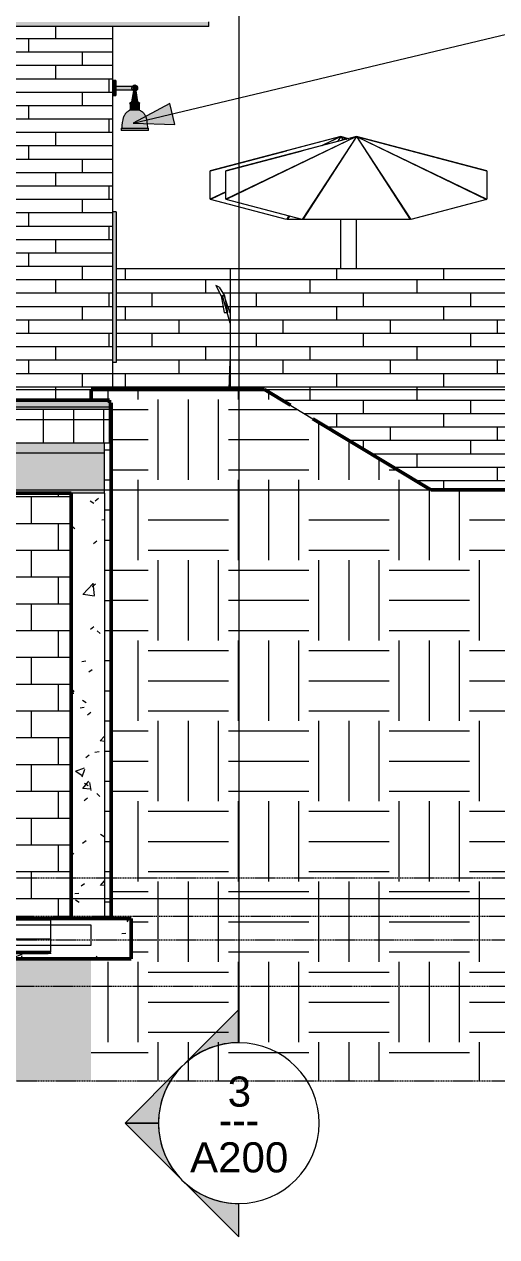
# Model space of a CAD drawing. Header units: inches. Extents: x -4178 to 1394, y -264 to 630.
# Drawn here: x 1019 to 1160.1, y -253 to 109.1 of the extents above; entities that cross this region are included whole.
import ezdxf

# ---------------------------------------------------------------- set-up
doc = ezdxf.new("R2010")
doc.units = ezdxf.units.IN
doc.header["$MEASUREMENT"] = 0
doc.linetypes.add('Aligning Line 1_8_', pattern=[0.25, 0.125, -0.125])
doc.linetypes.add('Grid Line 1_2_', pattern=[0.875, 0.5, -0.125, 0.125, -0.125])
for name, color, linetype, lineweight in [('0-4', 50, 'Continuous', 5), ('A-CLNG-1', 13, 'Continuous', 5), ('A-CLNG-2', 13, 'Continuous', 9), ('A-FLOR-2', 192, 'Continuous', 50), ('A-FLOR-3', 192, 'Continuous', 9), ('A-FLOR-LEVL-1', 51, 'Grid Line 1_2_', 9), ('A-FLOR-MCUT', 51, 'Continuous', 13), ('A-FLOR-PATT-1', 8, 'Continuous', 9), ('A-GENM', 5, 'Continuous', 9), ('A-WALL', 113, 'Continuous', 13), ('A-WALL-2', 113, 'Continuous', 9), ('A-WALL-PATT-1', 111, 'Continuous', 9), ('A-WALL-PATT-2', 8, 'Continuous', 9), ('C-BLDG-PADS-1', 90, 'Continuous', 13), ('C-TOPO', 7, 'Continuous', 9), ('C-TOPO-1', 250, 'Continuous', 50), ('E-LITE-EQPM', 33, 'Continuous', 9), ('G-ANNO-SYMB', 111, 'Aligning Line 1_8_', 9), ('G-ANNO-SYMB-1', 147, 'Aligning Line 1_8_', 9), ('G-ANNO-SYMB-2', 111, 'Continuous', 9), ('G-ANNO-TEXT', 231, 'Continuous', 9), ('G-IMPT', 8, 'Continuous', 9), ('I-FURN', 30, 'Continuous', 9), ('S-FNDN-2', 32, 'Continuous', 9), ('S-FNDN-7', 32, 'Continuous', 50)]:
    doc.layers.add(name, color=color, linetype=linetype, lineweight=lineweight)
doc.styles.add('Arial', font='arial.ttf', dxfattribs={"height": 9})
doc.styles.add('Century Gothic', font='ufonts.com_century-gothic.ttf', dxfattribs={"height": 9})
pattern_1 = [(0, (0, 0), (24, 24), [24, -24]), (0, (0, 9), (24, 24), [24, -24]), (0, (0, 18), (24, 24), [24, -24]), (90, (3, 21), (-24, 24), [24, -24]), (90, (12, 21), (-24, 24), [24, -24]), (90, (21, 21), (-24, 24), [24, -24])]
pattern_2 = [(0, (-11044.228, 0), (0, 9), []), (90, (-11044.228, 0), (-9, 6e-16), [])]
pattern_3 = [(50, (-11044.228, 0), (27.5427, -2.40992), [2.88, -31.68]), (355, (-11044.228, 0), (-5.327844, 28.884266), [2.304, -25.344]), (100.451, (-11041.933, -0.2), (22.215316, 26.47393), [2.448, -26.924]), (46.184, (-11044.23, 7.68), (40.98187, -6.35642), [4.32, -47.52]), (96.636, (-11040.813, 7.15), (35.89075, 37.40619), [3.671, -40.386]), (351.184, (-11044.23, 7.68), (35.89097, 37.40622), [3.456, -38.016]), (21, (-11040.388, 5.76), (22.921036, -15.46073), [2.88, -31.68]), (326, (-11040.388, 5.76), (9.34353, 27.84574), [2.304, -25.344]), (71.451, (-11038.478, 4.472), (32.26477, 12.38442), [2.448, -26.924]), (37.5, (-11044.228, 0), (0.466855, 12.782707), [1.267, -23.77, 1.267, -24.461, -25.44]), (37.5, (-11044.228, 0), (0.466855, 12.782707), [-50.765, 1.267, -24.173]), (7.5, (-11044.228, 0), (10.10159, 15.14509), [1.267, -13.402, 1.267, -23.194, -9.696]), (7.5, (-11044.228, 0), (10.10159, 15.14509), [-39.13, 1.267, -8.429]), (327.5, (-11052.791, 0), (20.499161, -0.86578), [1.267, -8.333, 1.267, -28.685, -39.744]), (327.5, (-11052.791, 0), (20.499161, -0.86578), [-39.552, 1.267, -38.477]), (317.5, (-11056.631, 0), (22.39478, 3.844288), [1.267, -11.213, 1.267, -18.624, -28.224]), (317.5, (-11056.631, 0), (22.39478, 3.844288), [-32.371, 1.267, -26.957])]

# ---------------------------------------------------------------- blocks, each defined once
blk = doc.blocks.new('CTR  - Topography_rvt-2-BUILDING ELEVATION - SOUTH')
at = {"layer": 'C-TOPO'}
h = blk.add_hatch(dxfattribs=at)
h.set_pattern_fill('FP_45', color=256, style=0, pattern_type=2)
h.set_pattern_definition(pattern_1)
h.paths.add_polyline_path([(12165.84, -206.52), (12266.59, -206.52), (12266.59, -30), (12184.69, -30), (12134.96, 0), (12083.19, 0), (12083.22, -3.25), (12088.69, -3.25), (12088.69, -4), (12089.19, -4), (12089.19, -158), (12095.19, -158), (12095.19, -170), (12083.19, -170), (12083.19, -206.52), (12158.09, -206.52)], flags=0)
h = blk.add_hatch(dxfattribs=at)
h.set_pattern_fill('FP_45', color=256, style=0, pattern_type=2)
h.set_pattern_definition(pattern_1)
h.paths.add_polyline_path([(12043.48, -206.52), (12083.19, -206.52), (12083.19, -170), (9895.19, -170), (9895.19, -206.52), (11964.61, -206.52)], flags=0)
at = {"layer": 'C-BLDG-PADS-1'}
for p, q in [((12083.19, -160), (9895.19, -160)), ((12083.19, -166), (12083.19, -160)), ((9895.19, -166), (12083.19, -166))]:
    blk.add_line(p, q, dxfattribs=at)
at = {"layer": 'C-TOPO'}
for p, q in [((12083.19, 0), (12086.18, 0)), ((12083.19, -3.25), (12083.19, 0)), ((12083.19, 0), (12083.19, -3.25)), ((12086.18, 0), (12101.02, 0)), ((12101.02, 0), (12134.96, 0)), ((12134.96, 0), (12149.45, -8.73)), ((12134.98, 0), (12134.96, 0)), ((12134.98, 0), (12135.86, -0.53)), ((12134.98, 0), (12149.45, -8.73)), ((12149.45, -8.73), (12184.69, -30)), ((12184.69, -30), (12240.98, -30))]:
    blk.add_line(p, q, dxfattribs=at)
at = {"layer": 'C-TOPO-1'}
for p, q in [((12083.19, 0), (12086.18, 0)), ((12083.19, -3.25), (12083.19, 0)), ((12083.19, -3.25), (12083.19, 0)), ((12086.18, 0), (12101.02, 0)), ((12101.02, 0), (12134.96, 0)), ((12134.96, 0), (12142.8, -4.72)), ((12149.45, -8.73), (12184.69, -30)), ((12184.69, -30), (12240.98, -30))]:
    blk.add_line(p, q, dxfattribs=at)
blk = doc.blocks.new('CTR - 1st Phase - Common Walls_rvt-2-BUILDING ELEVATION - SOUTH')
at = {"layer": 'A-FLOR-LEVL-1'}
for p, q in [((9659.78, 0), (12376.81, 0)), ((9659.78, -30), (12376.81, -30)), ((9659.78, -152), (12376.81, -152))]:
    blk.add_line(p, q, dxfattribs=at)
at = {"layer": 'G-ANNO-SYMB-1'}
for p, q in [((9756.48, -145.84), (12280.04, -145.84)), ((9756.48, -164.42), (12280.06, -164.42))]:
    blk.add_line(p, q, dxfattribs=at)
blk = doc.blocks.new('CTR - 1st Phase -Stairs _ Elevators_rvt-2-BUILDING ELEVATION - SOUTH')
at = {"layer": 'A-WALL-PATT-2'}
h = blk.add_hatch(dxfattribs=at)
h.set_pattern_fill('FP_65', color=256, style=0, pattern_type=2)
h.set_pattern_definition([(0, (12077.189, -152), (0, 8), []), (90, (12077.189, -152), (-8, 8), [8, -8])])
h.paths.add_polyline_path([(11964.61, -158), (12077.19, -158), (12077.19, -31), (11859.19, -31), (11859.19, -51.21), (11858.4, -52), (11855.19, -52), (11855.19, -151.75), (12063.19, -151.75), (12063.19, -152), (11845.19, -152), (11845.19, -158), (11885.75, -158)], flags=0)
at = {"layer": 'A-FLOR-LEVL-1'}
for p, q in [((9659.78, 0), (12376.81, 0)), ((9659.78, -30), (12376.81, -30)), ((9659.78, -152), (12376.81, -152))]:
    blk.add_line(p, q, dxfattribs=at)
at = {"layer": 'G-ANNO-SYMB-1'}
blk.add_line((9756.48, -206.49), (12280.06, -206.49), dxfattribs=at)
blk = doc.blocks.new('Outdoor Table01 - 02ZUTB01_dwg-2525485-BUILDING ELEVATION - SOUTH')
at = {"layer": 'G-IMPT'}
for p, q in [((12162.46, 75.5), (12123.46, 56.82)), ((12162.46, 75.5), (12123.46, 65.24)), ((12162.46, 75.5), (12123.57, 65.31)), ((12162.46, 75.5), (12123.57, 56.75)), ((12162.46, 75.5), (12146.2, 71.26)), ((12162.46, 75.5), (12146.2, 50.8)), ((12162.46, 75.5), (12146.46, 50.77)), ((12201.46, 65.24), (12162.46, 75.5)), ((12162.46, 75.5), (12201.46, 56.82)), ((12162.46, 75.5), (12178.46, 50.77)), ((12162.46, 75.5), (12178.73, 71.26)), ((12162.46, 75.5), (12201.36, 65.31)), ((12162.46, 75.5), (12201.36, 56.75)), ((12162.46, 75.5), (12178.73, 50.8)), ((12123.57, 65.31), (12146.2, 71.26)), ((12153.68, 71.29), (12153.73, 71.29)), ((12159.69, 71.29), (12159.74, 71.29)), ((12165.19, 71.29), (12165.24, 71.29)), ((12171.2, 71.29), (12171.25, 71.29)), ((12178.73, 71.26), (12201.36, 65.31)), ((12123.46, 56.82), (12123.46, 65.24)), ((12201.46, 65.24), (12201.46, 56.82)), ((12146.2, 50.8), (12123.57, 56.75)), ((12201.36, 56.75), (12178.73, 50.8)), ((12178.46, 50.77), (12146.46, 50.77)), ((12162.46, 49.5), (12162.46, 50.77)), ((12162.46, 49.5), (12162.46, 50.77)), ((12162.46, 36), (12162.46, 49.5)), ((12162.46, 36), (12162.46, 49.5)), ((12121.48, 30.5), (12120.48, 31)), ((12120.48, 31), (12122.09, 28)), ((12121.48, 30.5), (12123.09, 28)), ((12122.09, 28), (12122.96, 23)), ((12122.09, 28), (12122.46, 28)), ((12124.69, 19.84), (12122.46, 28)), ((12122.96, 28), (12122.46, 28)), ((12123.22, 27.21), (12122.96, 28)), ((12122.96, 28), (12123.09, 28)), ((12123.09, 28), (12123.96, 23)), ((12124.69, 22.73), (12123.24, 27.15)), ((12122.96, 23), (12123.83, 23)), ((12123.9, 23), (12123.96, 23)), ((12124.46, 0), (12124.69, 8.48)), ((12124.69, 0.23), (12124.46, 0))]:
    blk.add_line(p, q, dxfattribs=at)
blk = doc.blocks.new('Outdoor Table01 - Outdoor Table01-1294297-BUILDING ELEVATION - SOUTH')
blk.add_blockref('Outdoor Table01 - 02ZUTB01_dwg-2525485-BUILDING ELEVATION - SOUTH', (0, 0))
blk = doc.blocks.new('Outdoor Table01 - 02ZUTB01_dwg-V36-BUILDING ELEVATION - SOUTH')
at = {"layer": 'G-IMPT'}
for p, q in [((12157.79, 75.5), (12118.79, 65.24)), ((12157.79, 75.5), (12118.9, 65.31)), ((12157.79, 75.5), (12141.53, 71.26)), ((12152.14, 72.79), (12152.09, 72.77)), ((12152.22, 72.82), (12152.17, 72.79)), ((12157.79, 75.5), (12152.21, 72.83)), ((12157.79, 75.5), (12152.29, 72.85)), ((12157.79, 75.5), (12156.82, 74.03)), ((12157.79, 75.5), (12156.84, 74.03)), ((12160.13, 74.88), (12157.79, 75.5)), ((12157.79, 75.5), (12159.45, 74.71)), ((12157.79, 75.5), (12158.47, 74.45)), ((12157.79, 75.5), (12160.14, 74.89)), ((12157.79, 75.5), (12160.13, 74.89)), ((12157.79, 75.5), (12159.44, 74.7)), ((12157.79, 75.5), (12158.48, 74.45)), ((12118.9, 65.31), (12141.53, 71.26)), ((12118.79, 56.82), (12118.79, 65.24)), ((12123.46, 59.06), (12118.79, 56.82)), ((12123.46, 58.95), (12118.9, 56.75)), ((12196.79, 59.06), (12196.79, 58.95)), ((12141.53, 50.8), (12118.9, 56.75)), ((12142.22, 51.84), (12141.53, 50.8)), ((12142.45, 51.78), (12141.79, 50.77)), ((12146.46, 50.77), (12141.79, 50.77)), ((12157.79, 49.5), (12157.79, 50.77)), ((12157.79, 49.5), (12157.79, 50.77)), ((12178.04, 51.84), (12177.81, 51.78)), ((12157.79, 36), (12157.79, 49.5)), ((12157.79, 36), (12157.79, 49.5))]:
    blk.add_line(p, q, dxfattribs=at)
blk = doc.blocks.new('Outdoor Table01 - Outdoor Table01-V37-BUILDING ELEVATION - SOUTH')
blk.add_blockref('Outdoor Table01 - 02ZUTB01_dwg-V36-BUILDING ELEVATION - SOUTH', (0, 0))
blk = doc.blocks.new('VISA-OW2400-02-SASS - OW2400-L30K-MVOLT-V57-BUILDING ELEVATION - SOUTH')
at = {"layer": 'E-LITE-EQPM'}
for points in [[(10823.36, 90), (10823.36, 92.25), (10822.56, 92.25), (10822.56, 90)], [(10828.95, 89.22), (10829.36, 89.25), (10829.73, 89.52), (10829.81, 89.68), (10829.87, 90.22), (10829.57, 90.68), (10829.36, 90.77), (10829.23, 90.82), (10829.18, 90.79), (10829.08, 90.84), (10829.05, 90.79), (10828.94, 90.8), (10828.86, 90.8), (10828.83, 90.84), (10828.65, 90.71), (10828.64, 90.76), (10828.37, 90.46), (10828.35, 90.36), (10828.37, 90.11), (10828.39, 89.49), (10828.45, 89.4), (10828.62, 89.27), (10828.78, 89.22), (10828.82, 89.23), (10828.83, 89.22), (10828.94, 89.22)], [(10823.36, 87.75), (10823.36, 90), (10822.56, 90), (10822.56, 87.75)], [(10828.37, 90), (10828.37, 90.5), (10823.36, 90.48), (10823.36, 90), (10826.05, 90)], [(10828.34, 89.5), (10828.38, 89.52), (10828.36, 89.65), (10828.35, 90), (10823.36, 90), (10823.36, 89.5), (10826.05, 89.5)], [(10828.52, 85.93), (10829.99, 85.93), (10829.47, 89.22), (10828.62, 89.22), (10828.13, 85.93), (10828.4, 85.93)], [(10831.69, 80.85), (10832.5, 80.85), (10832.07, 81.95), (10831.35, 82.83), (10830.8, 83.21), (10830.41, 83.41), (10827.6, 83.41), (10826.67, 82.78), (10825.93, 81.77), (10825.6, 80.85), (10831.39, 80.85)], [(10829.05, 85.29), (10830.5, 85.29), (10830.5, 85.54), (10827.6, 85.54), (10827.6, 85.29), (10828.7, 85.29)], [(10830.5, 83.41), (10830.46, 83.66), (10827.6, 83.66), (10827.6, 83.41), (10830.46, 83.41)], [(10830.04, 83.72), (10830.43, 83.72), (10830.43, 85.22), (10827.66, 85.22), (10827.66, 83.72), (10829.99, 83.72)], [(10828.7, 85.22), (10830.24, 85.22), (10830.25, 85.29), (10827.79, 85.29), (10827.85, 85.22), (10828.68, 85.22)], [(10829.03, 83.66), (10830.3, 83.66), (10830.24, 83.72), (10827.85, 83.72), (10827.79, 83.66), (10828.81, 83.66)], [(10831.02, 77.98), (10832.85, 77.98), (10832.63, 79.99), (10832.5, 80.85), (10825.6, 80.85), (10825.32, 78.9), (10825.24, 77.98), (10830.98, 77.98)], [(10829.37, 77.38), (10833.1, 77.38), (10833.1, 77.98), (10824.99, 77.98), (10824.99, 77.38), (10829.05, 77.38)]]:
    blk.add_hatch(color=256, dxfattribs=at).paths.add_polyline_path(points, flags=0)
h = blk.add_hatch(color=256, dxfattribs=at)
h.paths.add_polyline_path([(10829.47, 89.22), (10829.63, 89.41), (10829.56, 89.33), (10829.49, 89.24)], flags=0)
h.paths.add_polyline_path([(10829.24, 90.84), (10829.24, 90.88), (10829.24, 90.84)], flags=0)
h = blk.add_hatch(color=256, dxfattribs=at)
h.paths.add_polyline_path([(10828.94, 85.54), (10830.3, 85.54), (10830.31, 85.63), (10830.24, 85.66), (10829.84, 85.67), (10829.77, 85.65), (10829.5, 85.69), (10829.2, 85.7), (10828.51, 85.68), (10828.32, 85.65), (10828.29, 85.68), (10828.02, 85.68), (10827.76, 85.59), (10827.8, 85.54), (10828.7, 85.54)], flags=0)
h.paths.add_polyline_path([(10827.6, 85.54), (10827.71, 85.54), (10827.69, 85.62), (10827.66, 85.6)], flags=0)
h.paths.add_polyline_path([(10830.5, 85.54), (10830.37, 85.59), (10830.4, 85.54), (10830.43, 85.54)], flags=0)
h = blk.add_hatch(color=256, dxfattribs=at)
h.paths.add_polyline_path([(10829.41, 85.7), (10829.41, 85.74), (10829.41, 85.7)], flags=0)
h.paths.add_polyline_path([(10828.86, 85.7), (10829.77, 85.74), (10829.87, 85.74), (10829.99, 85.75), (10829.96, 85.77), (10829.99, 85.83), (10829.87, 85.93), (10829.83, 85.81), (10829.81, 85.93), (10828.28, 85.93), (10828.26, 85.82), (10828.19, 85.9), (10828.1, 85.8), (10828.09, 85.74), (10828.1, 85.72), (10828.2, 85.7), (10828.81, 85.7)], flags=0)
h.paths.add_polyline_path([(10828.68, 85.7), (10828.73, 85.73), (10828.7, 85.71)], flags=0)
h.paths.add_polyline_path([(10828.09, 85.81), (10828.13, 85.93), (10828.1, 85.93)], flags=0)
for p, q in [((10823.36, 92.25), (10822.56, 92.25)), ((10822.56, 90), (10822.56, 92.25)), ((10823.36, 92.25), (10823.36, 90)), ((10822.56, 87.75), (10822.56, 90)), ((10822.56, 87.75), (10823.36, 87.75)), ((10829.12, 90.5), (10823.36, 90.5)), ((10823.36, 90), (10823.36, 87.75)), ((10823.36, 89.5), (10829.12, 89.5)), ((10828.62, 89.22), (10828.1, 85.93)), ((10829.47, 89.22), (10828.62, 89.22)), ((10829.99, 85.93), (10829.47, 89.22)), ((10827.6, 85.54), (10827.6, 85.29)), ((10830.5, 85.54), (10827.6, 85.54)), ((10827.6, 85.29), (10827.66, 85.22)), ((10830.5, 85.29), (10827.6, 85.29)), ((10827.66, 83.72), (10827.6, 83.66)), ((10827.6, 83.66), (10827.6, 83.41)), ((10830.5, 83.66), (10827.6, 83.66)), ((10830.5, 83.41), (10827.6, 83.41)), ((10827.66, 85.22), (10827.66, 83.72)), ((10830.43, 85.22), (10827.66, 85.22)), ((10830.43, 83.72), (10827.66, 83.72)), ((10830.22, 85.7), (10827.88, 85.7)), ((10827.88, 85.7), (10828.1, 85.7)), ((10829.99, 85.93), (10828.1, 85.93)), ((10829.87, 85.7), (10830.22, 85.7)), ((10830.43, 85.22), (10830.5, 85.29)), ((10830.43, 83.72), (10830.43, 85.22)), ((10830.5, 83.66), (10830.43, 83.72)), ((10830.5, 85.29), (10830.5, 85.54)), ((10830.5, 83.41), (10830.5, 83.66)), ((10824.99, 77.98), (10824.99, 77.38)), ((10824.99, 77.98), (10833.1, 77.98)), ((10833.1, 77.38), (10824.99, 77.38)), ((10833.1, 77.38), (10833.1, 77.98))]:
    blk.add_line(p, q, dxfattribs=at)
at = {"layer": 'E-LITE-EQPM', "flags": 128}
for points in [[(10828.62, 89.22), (10828.59, 89.24), (10828.56, 89.26), (10828.53, 89.29), (10828.5, 89.31), (10828.48, 89.34), (10828.45, 89.36), (10828.43, 89.39), (10828.4, 89.42), (10828.38, 89.45), (10828.36, 89.48), (10828.34, 89.51), (10828.32, 89.54), (10828.3, 89.57), (10828.28, 89.6), (10828.27, 89.64), (10828.26, 89.67), (10828.24, 89.71), (10828.23, 89.74), (10828.22, 89.78), (10828.21, 89.81), (10828.21, 89.85), (10828.2, 89.89), (10828.2, 89.92), (10828.2, 89.96), (10828.19, 90), (10828.2, 90.03), (10828.2, 90.07), (10828.2, 90.11), (10828.21, 90.14), (10828.21, 90.18), (10828.22, 90.22), (10828.23, 90.25), (10828.24, 90.29), (10828.25, 90.32), (10828.27, 90.36), (10828.28, 90.39), (10828.3, 90.42), (10828.31, 90.46), (10828.33, 90.49), (10828.35, 90.52), (10828.37, 90.55), (10828.4, 90.58), (10828.42, 90.61), (10828.44, 90.63), (10828.47, 90.66), (10828.5, 90.68), (10828.53, 90.71), (10828.55, 90.73), (10828.58, 90.75), (10828.61, 90.77), (10828.65, 90.79), (10828.68, 90.81), (10828.71, 90.83), (10828.74, 90.84), (10828.78, 90.86), (10828.81, 90.87), (10828.85, 90.88), (10828.88, 90.89), (10828.92, 90.9), (10828.96, 90.91), (10828.99, 90.91), (10829.03, 90.92), (10829.05, 90.92)], [(10829.05, 90.92), (10829.08, 90.92), (10829.12, 90.91), (10829.16, 90.91), (10829.19, 90.9), (10829.23, 90.89), (10829.26, 90.88), (10829.3, 90.87), (10829.33, 90.85), (10829.37, 90.84), (10829.4, 90.82), (10829.43, 90.8), (10829.46, 90.78), (10829.49, 90.76), (10829.52, 90.74), (10829.55, 90.72), (10829.58, 90.7), (10829.61, 90.67), (10829.63, 90.65), (10829.66, 90.62), (10829.68, 90.59), (10829.71, 90.56), (10829.73, 90.53), (10829.75, 90.5), (10829.77, 90.47), (10829.79, 90.44), (10829.8, 90.41), (10829.82, 90.37), (10829.83, 90.34), (10829.85, 90.3), (10829.86, 90.27), (10829.87, 90.23), (10829.88, 90.2), (10829.88, 90.16), (10829.89, 90.12), (10829.89, 90.09), (10829.9, 90.05), (10829.9, 90.01), (10829.9, 89.98), (10829.9, 89.94), (10829.89, 89.9), (10829.89, 89.87), (10829.88, 89.83), (10829.87, 89.79), (10829.87, 89.76), (10829.85, 89.72), (10829.84, 89.69), (10829.83, 89.65), (10829.82, 89.62), (10829.8, 89.59), (10829.78, 89.55), (10829.76, 89.52), (10829.74, 89.49), (10829.72, 89.46), (10829.7, 89.43), (10829.68, 89.4), (10829.65, 89.38), (10829.63, 89.35), (10829.6, 89.32), (10829.57, 89.3), (10829.54, 89.28), (10829.51, 89.25), (10829.48, 89.23), (10829.47, 89.22)], [(10825.6, 80.85), (10825.63, 80.99), (10825.66, 81.12), (10825.7, 81.26), (10825.75, 81.4), (10825.8, 81.53), (10825.86, 81.66), (10825.92, 81.79), (10825.99, 81.91), (10826.06, 82.04), (10826.14, 82.16), (10826.22, 82.28), (10826.31, 82.39), (10826.4, 82.5), (10826.49, 82.61), (10826.59, 82.71), (10826.7, 82.81), (10826.8, 82.9), (10826.92, 82.99), (10827.03, 83.08), (10827.15, 83.16), (10827.27, 83.23), (10827.39, 83.3), (10827.52, 83.37), (10827.6, 83.41)], [(10827.6, 85.54), (10827.61, 85.56), (10827.62, 85.57), (10827.63, 85.58), (10827.65, 85.59), (10827.66, 85.61), (10827.68, 85.62), (10827.69, 85.63), (10827.71, 85.64), (10827.72, 85.65), (10827.74, 85.66), (10827.75, 85.66), (10827.77, 85.67), (10827.79, 85.68), (10827.8, 85.68), (10827.82, 85.69), (10827.84, 85.69), (10827.86, 85.7), (10827.87, 85.7), (10827.88, 85.7)], [(10827.88, 85.7), (10827.88, 85.7), (10827.89, 85.7), (10827.9, 85.7), (10827.91, 85.71), (10827.92, 85.71), (10827.93, 85.71), (10827.94, 85.71), (10827.95, 85.71), (10827.95, 85.72), (10827.96, 85.72), (10827.97, 85.72), (10827.98, 85.73), (10827.99, 85.73), (10828, 85.74), (10828, 85.74), (10828.01, 85.75), (10828.02, 85.75), (10828.02, 85.76), (10828.03, 85.76), (10828.04, 85.77), (10828.04, 85.78), (10828.05, 85.78), (10828.05, 85.79), (10828.06, 85.8), (10828.07, 85.81), (10828.07, 85.81), (10828.07, 85.82), (10828.08, 85.83), (10828.08, 85.84), (10828.09, 85.85), (10828.09, 85.85), (10828.09, 85.86), (10828.09, 85.87), (10828.1, 85.88), (10828.1, 85.89), (10828.1, 85.9), (10828.1, 85.91), (10828.1, 85.92), (10828.1, 85.93), (10828.1, 85.93)], [(10829.99, 85.93), (10829.99, 85.92), (10829.99, 85.91), (10829.99, 85.9), (10829.99, 85.89), (10830, 85.88), (10830, 85.87), (10830, 85.87), (10830, 85.86), (10830.01, 85.85), (10830.01, 85.84), (10830.01, 85.83), (10830.02, 85.82), (10830.02, 85.82), (10830.03, 85.81), (10830.03, 85.8), (10830.04, 85.79), (10830.04, 85.79), (10830.05, 85.78), (10830.05, 85.77), (10830.06, 85.77), (10830.07, 85.76), (10830.07, 85.75), (10830.08, 85.75), (10830.09, 85.74), (10830.09, 85.74), (10830.1, 85.73), (10830.11, 85.73), (10830.12, 85.72), (10830.13, 85.72), (10830.14, 85.72), (10830.14, 85.71), (10830.15, 85.71), (10830.16, 85.71), (10830.17, 85.71), (10830.18, 85.71), (10830.19, 85.7), (10830.2, 85.7), (10830.21, 85.7), (10830.21, 85.7), (10830.22, 85.7)], [(10830.22, 85.7), (10830.23, 85.7), (10830.25, 85.69), (10830.27, 85.69), (10830.29, 85.68), (10830.3, 85.68), (10830.32, 85.67), (10830.34, 85.66), (10830.35, 85.66), (10830.37, 85.65), (10830.39, 85.64), (10830.4, 85.63), (10830.42, 85.62), (10830.43, 85.61), (10830.44, 85.59), (10830.46, 85.58), (10830.47, 85.57), (10830.48, 85.56), (10830.49, 85.54), (10830.5, 85.54)], [(10830.5, 83.41), (10830.62, 83.34), (10830.75, 83.28), (10830.87, 83.2), (10830.99, 83.12), (10831.11, 83.04), (10831.22, 82.95), (10831.33, 82.86), (10831.44, 82.77), (10831.54, 82.67), (10831.64, 82.56), (10831.73, 82.45), (10831.82, 82.34), (10831.91, 82.23), (10831.99, 82.11), (10832.06, 81.99), (10832.13, 81.86), (10832.2, 81.74), (10832.26, 81.61), (10832.31, 81.47), (10832.36, 81.34), (10832.41, 81.2), (10832.45, 81.07), (10832.48, 80.93), (10832.5, 80.85)], [(10825.24, 77.98), (10825.3, 78.83), (10825.4, 79.68), (10825.54, 80.52), (10825.6, 80.85)], [(10832.5, 80.85), (10832.64, 80), (10832.75, 79.16), (10832.83, 78.3), (10832.85, 77.98)]]:
    blk.add_lwpolyline(points, dxfattribs=at)
blk = doc.blocks.new('V-Series_EWC4_SPVU_RFA_2015 - 1ST FLOOR-V63-BUILDING ELEVATION - SOUTH')
at = {"layer": 'A-GENM'}
blk.add_hatch(color=256, dxfattribs=at).paths.add_polyline_path([(10822.49, 8), (10823.49, 8), (10823.49, 53), (10822.49, 53), (10822.49, 8.94)], flags=0)
for p, q in [((10823.49, 53), (10822.49, 53)), ((10823.49, 53), (10823.49, 8)), ((10823.49, 8), (10822.49, 8))]:
    blk.add_line(p, q, dxfattribs=at)
blk = doc.blocks.new('Section - Section Head - Filled-22785-BUILDING ELEVATION - SOUTH')
at = {"layer": 'G-ANNO-SYMB-2'}
h = blk.add_hatch(color=256, dxfattribs=at)
edge = h.paths.add_edge_path(flags=0)
edge.add_line((10162.08, -163.47), (10178.19, -147.37))
edge.add_line((10178.19, -147.37), (10178.19, -157.28))
edge.add_arc((10178.19, -181.31), 24.03, 90, 132.0784)
h = blk.add_hatch(color=256, dxfattribs=at)
edge = h.paths.add_edge_path(flags=0)
edge.add_arc((10178.19, -181.31), 24, 135, 180)
edge.add_line((10154.19, -181.31), (10144.25, -181.31))
edge.add_line((10144.25, -181.31), (10161.22, -164.34))
h = blk.add_hatch(color=256, dxfattribs=at)
edge = h.paths.add_edge_path(flags=0)
edge.add_line((10161.22, -198.28), (10144.25, -181.31))
edge.add_line((10144.25, -181.31), (10154.19, -181.31))
edge.add_arc((10178.19, -181.31), 24, 180, 225)
h = blk.add_hatch(color=256, dxfattribs=at)
edge = h.paths.add_edge_path(flags=0)
edge.add_arc((10178.19, -181.31), 24.03, 227.9216, 270)
edge.add_line((10178.19, -205.34), (10178.19, -215.25))
edge.add_line((10178.19, -215.25), (10162.08, -199.15))
for p, q in [((10178.19, -147.37), (10162.08, -163.47)), ((10178.19, -157.28), (10178.19, -147.37)), ((10161.22, -164.34), (10144.25, -181.31)), ((10154.19, -181.31), (10144.25, -181.31)), ((10144.25, -181.31), (10161.22, -198.28)), ((10144.25, -181.31), (10154.19, -181.31)), ((10162.08, -199.15), (10178.19, -215.25)), ((10178.19, -215.25), (10178.19, -205.34))]:
    blk.add_line(p, q, dxfattribs=at)
for centre, radius, start, end in [((10178.19, -181.34), 24, 90, 270), ((10178.19, -181.31), 24.03, 90, 132.0784), ((10178.19, -181.34), 24, 270, 90), ((10178.19, -181.31), 24, 135, 180), ((10178.19, -181.31), 24, 180, 225), ((10178.19, -181.31), 24.03, 227.9216, 270)]:
    blk.add_arc(centre, radius, start, end, dxfattribs=at)

msp = doc.modelspace()

# ---------------------------------------------------------------- hatches: boundary and pattern name
at = {"layer": 'A-CLNG-1'}
msp.add_hatch(color=256, dxfattribs=at).paths.add_polyline_path([(205.911, 108.375), (1074.111, 108.375), (1074.111, 109.75), (203.411, 109.75), (203.411, 108.375)], flags=0)
at = {"layer": 'A-FLOR-PATT-1'}
h = msp.add_hatch(dxfattribs=at)
h.set_pattern_fill('FP_49', color=256, style=0, pattern_type=2)
h.set_pattern_definition([(0, (-11044.228, 0), (24, 24), [24, -24]), (0, (-11044.228, 9), (24, 24), [24, -24]), (0, (-11044.228, 18), (24, 24), [24, -24]), (90, (-11041.228, 21), (-24, 24), [24, -24]), (90, (-11032.228, 21), (-24, 24), [24, -24]), (90, (-11023.228, 21), (-24, 24), [24, -24])])
h.paths.add_polyline_path([(-1153.039, -5.265), (-1149.7359, -5.25), (1044.461, -5.25), (1044.461, -3.25), (-1153.039, -3.2649)], flags=0)
h = msp.add_hatch(dxfattribs=at)
h.set_pattern_fill('FP_50', color=256, style=0, pattern_type=2)
h.set_pattern_definition([(0, (-11044.2284, 0), (0, 4.798), []), (315, (-11044.2284, 0), (4.7984266, 0), [6.786, -6.786]), (45, (-11044.2284, 0), (4.7984266, 0), [6.786, -6.786])])
h.paths.add_polyline_path([(-1153.039, -6.0151), (-1149.7359, -6), (1044.461, -5.9607), (1044.461, -5.25), (-1153.039, -5.265), (-1153.039, -6)], flags=0)
h = msp.add_hatch(dxfattribs=at)
h.set_pattern_fill('FP_51', color=256, style=0, pattern_type=2)
h.set_pattern_definition(pattern_2)
h.paths.add_polyline_path([(-65.3868, -16), (1044.461, -15.9993), (1044.461, -6), (-1153.039, -6.0151), (-1153.039, -16), (-104.8177, -16)], flags=0)
h = msp.add_hatch(dxfattribs=at)
h.set_pattern_fill('FP_64', color=256, style=0, pattern_type=2)
h.set_pattern_definition([(0, (-11044.2284, 0), (15.36, 3.84), [1.267, -10.253, 1.267, -10.253, -61.44]), (0, (-11044.2284, 0), (15.36, 3.84), [-23.04, 1.267, -21.773, 1.267, -10.253, -26.88]), (0, (-11044.2284, 0), (15.36, 3.84), [-57.6, 1.267, -6.413, 1.267, -17.933]), (120, (-11038.4684, 1.92), (-11.0055376, 11.3821502), [1.267, -10.253, 1.267, -10.253, -61.44]), (120, (-11038.4684, 1.92), (-11.0055376, 11.3821502), [-23.04, 1.267, -21.773, 1.267, -10.253, -26.88]), (120, (-11038.4684, 1.92), (-11.0055376, 11.3821502), [-57.6, 1.267, -6.413, 1.267, -17.933]), (240, (-11036.5484, 9.6), (-4.3544624, -15.2221502), [1.267, -10.253, 1.267, -10.253, -61.44]), (240, (-11036.5484, 9.6), (-4.3544624, -15.2221502), [-23.04, 1.267, -21.773, 1.267, -10.253, -26.88]), (240, (-11036.5484, 9.6), (-4.3544624, -15.2221502), [-57.6, 1.267, -6.413, 1.267, -17.933])])
h.paths.add_polyline_path([(-183.6795, -19), (1042.961, -19), (1042.961, -16), (-1147.039, -16), (-1147.039, -19), (-203.3949, -19)], flags=0)
h = msp.add_hatch(dxfattribs=at)
h.set_pattern_fill('FP_61', color=256, style=0, pattern_type=2)
h.set_pattern_definition(pattern_3)
h.paths.add_polyline_path([(210.6293, -31), (231.211, -31), (231.211, -21), (245.211, -21), (245.211, -31), (483.961, -31), (483.961, -21), (497.961, -21), (497.961, -31), (795.961, -31), (795.961, -21), (809.961, -21), (809.961, -31), (1042.961, -31), (1042.961, -19), (-1147.039, -19), (-1147.039, -31), (-884.6316, -31), (-884.6316, -21), (-870.6316, -21), (-870.6316, -31), (-584.039, -31), (-584.039, -21), (-570.039, -21), (-570.039, -31), (-234.789, -31), (-234.789, -21), (-220.789, -21), (-220.789, -31), (131.7675, -31)], flags=0)
at = {"layer": 'A-WALL-PATT-1'}
h = msp.add_hatch(dxfattribs=at)
h.set_pattern_fill('FP_54', color=256, style=0, pattern_type=2)
h.set_pattern_definition([(0, (236.3736, 0.8), (0, 4), []), (90, (236.3736, 0.8), (-8, 8), [4, -28]), (90, (252.3736, 4.8), (-8, 8), [4, -28])])
h.paths.add_polyline_path([(240.686, -3.25), (1038.961, -3.25), (1038.961, -0.0001), (1045.461, 0), (1045.4576, 108.375), (240.686, 108.375), (240.686, -2.5669)], flags=0)
h.paths.add_polyline_path([(734.5735, 0.5), (696.5485, 0.5), (696.5485, 84.875), (734.5735, 84.875), (734.5735, 68.5334)], flags=0)
h.paths.add_polyline_path([(351.136, 0.5), (351.136, 84.875), (389.161, 84.875), (389.161, 0.5), (368.3528, 0.5)], flags=0)
h.paths.add_polyline_path([(289.491, 0.5), (274.1485, 0.5), (274.1485, 84.875), (312.1735, 84.875), (312.1735, 0.5)], flags=0)
h.paths.add_polyline_path([(683.7998, 0.5), (658.1485, 0.5), (658.1485, 84.875), (696.1735, 84.875), (696.1735, 0.5)], flags=0)
h.paths.add_polyline_path([(427.561, 0.5), (389.5359, 0.5095), (389.536, 84.875), (427.561, 84.875), (427.561, 68.5334)], flags=0)
h.paths.add_polyline_path([(850.1485, 0.5), (850.1485, 84.875), (888.1735, 84.875), (888.1735, 0.5), (852.1485, 0.5)], flags=0)
h.paths.add_polyline_path([(888.5485, 0.5), (888.5485, 84.875), (926.5735, 84.875), (926.5735, 0.5), (920.385, 0.5)], flags=0)
h.paths.add_polyline_path([(604.938, 0.5), (581.3485, 0.5), (581.3485, 84.875), (619.3735, 84.875), (619.3735, 0.5)], flags=0)
h.paths.add_polyline_path([(795.961, 8), (767.5235, 8), (767.5235, 53), (796.5235, 53), (796.5235, 8)], flags=0)
h.paths.add_polyline_path([(484.1235, 8), (484.1235, 53), (513.1235, 53), (513.1235, 8), (484.686, 8)], flags=0)
h = msp.add_hatch(dxfattribs=at)
h.set_pattern_fill('FP_78', color=256, style=0, pattern_type=2)
h.set_pattern_definition([(0, (1113.2356, 0.8), (0, 4), []), (90, (1113.2356, 0.8), (-8, 8), [4, -28]), (90, (1129.2356, 4.8), (-8, 8), [4, -28])])
h.paths.add_polyline_path([(1045.461, 0), (1080.236, 0), (1080.4611, 8.4777), (1080.4611, 19.8379), (1079.599, 23), (1078.736, 23), (1077.866, 28), (1076.2504, 31), (1077.2504, 30.5), (1078.866, 28), (1079.0138, 27.1508), (1080.4611, 22.7266), (1080.4611, 36), (1046.461, 36), (1046.461, 8), (1045.461, 8)], flags=0)
h = msp.add_hatch(dxfattribs=at)
h.set_pattern_fill('FP_52', color=256, style=0, pattern_type=2)
h.set_pattern_definition([(0, (1176.3606, 0.8), (0, 4), []), (90, (1176.3606, 0.8), (-8, 8), [4, -28]), (90, (1192.3606, 4.8), (-8, 8), [4, -28])])
h.paths.add_polyline_path([(1140.4613, -30), (1174.236, -30), (1174.236, 36), (1080.4611, 36), (1080.4613, 0), (1090.7474, 0), (1140.4611, -29.9999)], flags=0)
h = msp.add_hatch(dxfattribs=at)
h.set_pattern_fill('FP_51', color=256, style=0, pattern_type=2)
h.set_pattern_definition(pattern_2)
h.paths.add_polyline_path([(1044.961, -158), (1044.961, -4), (1044.461, -4), (1044.461, -16), (1042.961, -16), (1042.961, -158)], flags=0)
h = msp.add_hatch(dxfattribs=at)
h.set_pattern_fill('FP_61', color=256, style=0, pattern_type=2)
h.set_pattern_definition(pattern_3)
h.paths.add_polyline_path([(1034.4989, -158), (1042.961, -158), (1042.961, -31), (1032.961, -31), (1032.961, -158), (1034.361, -158)], flags=0)
at = {"layer": 'G-ANNO-TEXT'}
msp.add_hatch(color=256, dxfattribs=at).paths.add_polyline_path([(1051.536, 79.5226), (1063.9543, 79.1715), (1062.4661, 85.4277)], flags=0)
at = {"layer": 'S-FNDN-2'}
h = msp.add_hatch(dxfattribs=at)
h.set_pattern_fill('FP_61', color=256, style=0, pattern_type=2)
h.set_pattern_definition(pattern_3)
h.paths.add_polyline_path([(841.5233, -170), (1026.961, -170), (1026.961, -166), (808.961, -166.0063), (808.961, -170)], flags=0)
h.paths.add_polyline_path([(841.5233, -160), (1026.961, -160), (1026.961, -158), (808.961, -158), (808.961, -160)], flags=0)
h = msp.add_hatch(dxfattribs=at)
h.set_pattern_fill('FP_61', color=256, style=0, pattern_type=2)
h.set_pattern_definition(pattern_3)
h.paths.add_polyline_path([(1041.9468, -170), (1050.961, -170), (1050.961, -158), (1026.961, -158), (1026.961, -160), (1038.961, -160), (1038.9608, -166), (1026.961, -166.0063), (1026.961, -170), (1040.3709, -170)], flags=0)

# ---------------------------------------------------------------- linework, layer by layer
at = {"layer": 'A-CLNG-2'}
for q in [(1074.111, 109.75), (203.411, 108.375)]:
    msp.add_line((1074.111, 108.375), q, dxfattribs=at)
at = {"layer": 'A-FLOR-2'}
for p, q in [((1044.461, -3.25), (-1151.7888, -3.25)), ((1044.461, -4), (1044.461, -3.25)), ((809.961, -31), (1032.961, -31)), ((1026.0641, -158.1124), (808.961, -158.111)), ((1026.961, -158.0978), (1026.0641, -158.1124)), ((808.961, -168.111), (1026.0641, -168.1124)), ((1026.0641, -168.1124), (1026.961, -168.0978))]:
    msp.add_line(p, q, dxfattribs=at)
at = {"layer": 'A-FLOR-3'}
msp.add_line((1026.961, -168.0978), (1026.961, -158.0978), dxfattribs=at)
at = {"layer": 'A-FLOR-LEVL-1'}
for p, q in [((-1383.7001, 0), (1331.8306, 0)), ((-1383.7001, -30), (1331.8306, -30)), ((-1383.7001, -152), (1331.8306, -152))]:
    msp.add_line(p, q, dxfattribs=at)
at = {"layer": 'A-FLOR-MCUT'}
for p, q in [((1044.461, -5.25), (-1151.7768, -5.25)), ((1044.461, -6), (-1151.7723, -6)), ((1044.461, -16), (1044.461, -4)), ((1042.961, -16), (-1147.039, -16)), ((1042.961, -31), (1042.961, -16)), ((1042.961, -19), (-1147.039, -19)), ((808.961, -164.111), (1026.0641, -164.1124)), ((1026.0641, -164.1124), (1026.961, -164.0978))]:
    msp.add_line(p, q, dxfattribs=at)
at = {"layer": 'A-WALL'}
for p, q in [((1044.461, -16), (1042.961, -16)), ((1042.961, -31), (1032.961, -31)), ((1042.961, -31), (1042.961, -158))]:
    msp.add_line(p, q, dxfattribs=at)
at = {"layer": 'A-WALL-2'}
for p, q in [((1045.461, 0), (1045.461, 108.375)), ((1178.486, 36), (1046.461, 36)), ((1080.4611, 36), (1080.4611, 0))]:
    msp.add_line(p, q, dxfattribs=at)
at = {"layer": 'G-ANNO-SYMB'}
for p, q in [((-1287.744, -157.3105), (1235.832, -157.3105)), ((-1287.744, -178.2392), (1235.832, -178.2392))]:
    msp.add_line(p, q, dxfattribs=at)
at = {"layer": 'G-ANNO-SYMB-2'}
msp.add_line((1083.0851, 128.3873), (1083.0851, -195.1015), dxfattribs=at)
at = {"layer": 'G-ANNO-TEXT'}
for p, q in [((1051.536, 79.5226), (1163.0627, 106.0521)), ((1062.4661, 85.4277), (1051.536, 79.5226)), ((1063.9543, 79.1715), (1062.4661, 85.4277)), ((1051.536, 79.5226), (1063.9543, 79.1715))]:
    msp.add_line(p, q, dxfattribs=at)
at = {"layer": 'S-FNDN-7'}
for p, q in [((1044.961, -4), (1044.461, -4)), ((1044.961, -158), (1044.961, -4)), ((1032.961, -31), (1032.961, -158)), ((1050.961, -158), (-1143.039, -158)), ((1050.961, -170), (1050.961, -158)), ((112.961, -170), (1050.961, -170))]:
    msp.add_line(p, q, dxfattribs=at)

# ---------------------------------------------------------------- block references
at = {"layer": '0-4'}
for name in ['CTR - 1st Phase - Common Walls_rvt-2-BUILDING ELEVATION - SOUTH', 'CTR - 1st Phase -Stairs _ Elevators_rvt-2-BUILDING ELEVATION - SOUTH', 'CTR  - Topography_rvt-2-BUILDING ELEVATION - SOUTH']:
    msp.add_blockref(name, (-11044.2284, 0), dxfattribs=at)
at = {"layer": 'A-GENM'}
msp.add_blockref('V-Series_EWC4_SPVU_RFA_2015 - 1ST FLOOR-V63-BUILDING ELEVATION - SOUTH', (-9777.0284, 0), dxfattribs=at)
at = {"layer": 'E-LITE-EQPM'}
msp.add_blockref('VISA-OW2400-02-SASS - OW2400-L30K-MVOLT-V57-BUILDING ELEVATION - SOUTH', (-9777.0284, 0), dxfattribs=at)
at = {"layer": 'G-ANNO-SYMB-2'}
msp.add_blockref('Section - Section Head - Filled-22785-BUILDING ELEVATION - SOUTH', (-9095.1043, -37.791), dxfattribs=at)
at = {"layer": 'I-FURN'}
for name in ['Outdoor Table01 - Outdoor Table01-V37-BUILDING ELEVATION - SOUTH', 'Outdoor Table01 - Outdoor Table01-1294297-BUILDING ELEVATION - SOUTH']:
    msp.add_blockref(name, (-11044.2284, 0), dxfattribs=at)

# ---------------------------------------------------------------- texts
at = {"layer": 'G-ANNO-SYMB-2', "char_height": 9, "attachment_point": 1}
for s, insert, width, style in [('3', (1079.7641, -205.1929), 8.484, 'Arial'), ('---', (1077.1128, -213.6996), 15.453, 'Century Gothic'), ('A200', (1068.5201, -224.8291), 35.754, 'Arial')]:
    msp.add_mtext(s, dxfattribs=dict(at, insert=insert, width=width, style=style))

doc.saveas('drawing.dxf')
